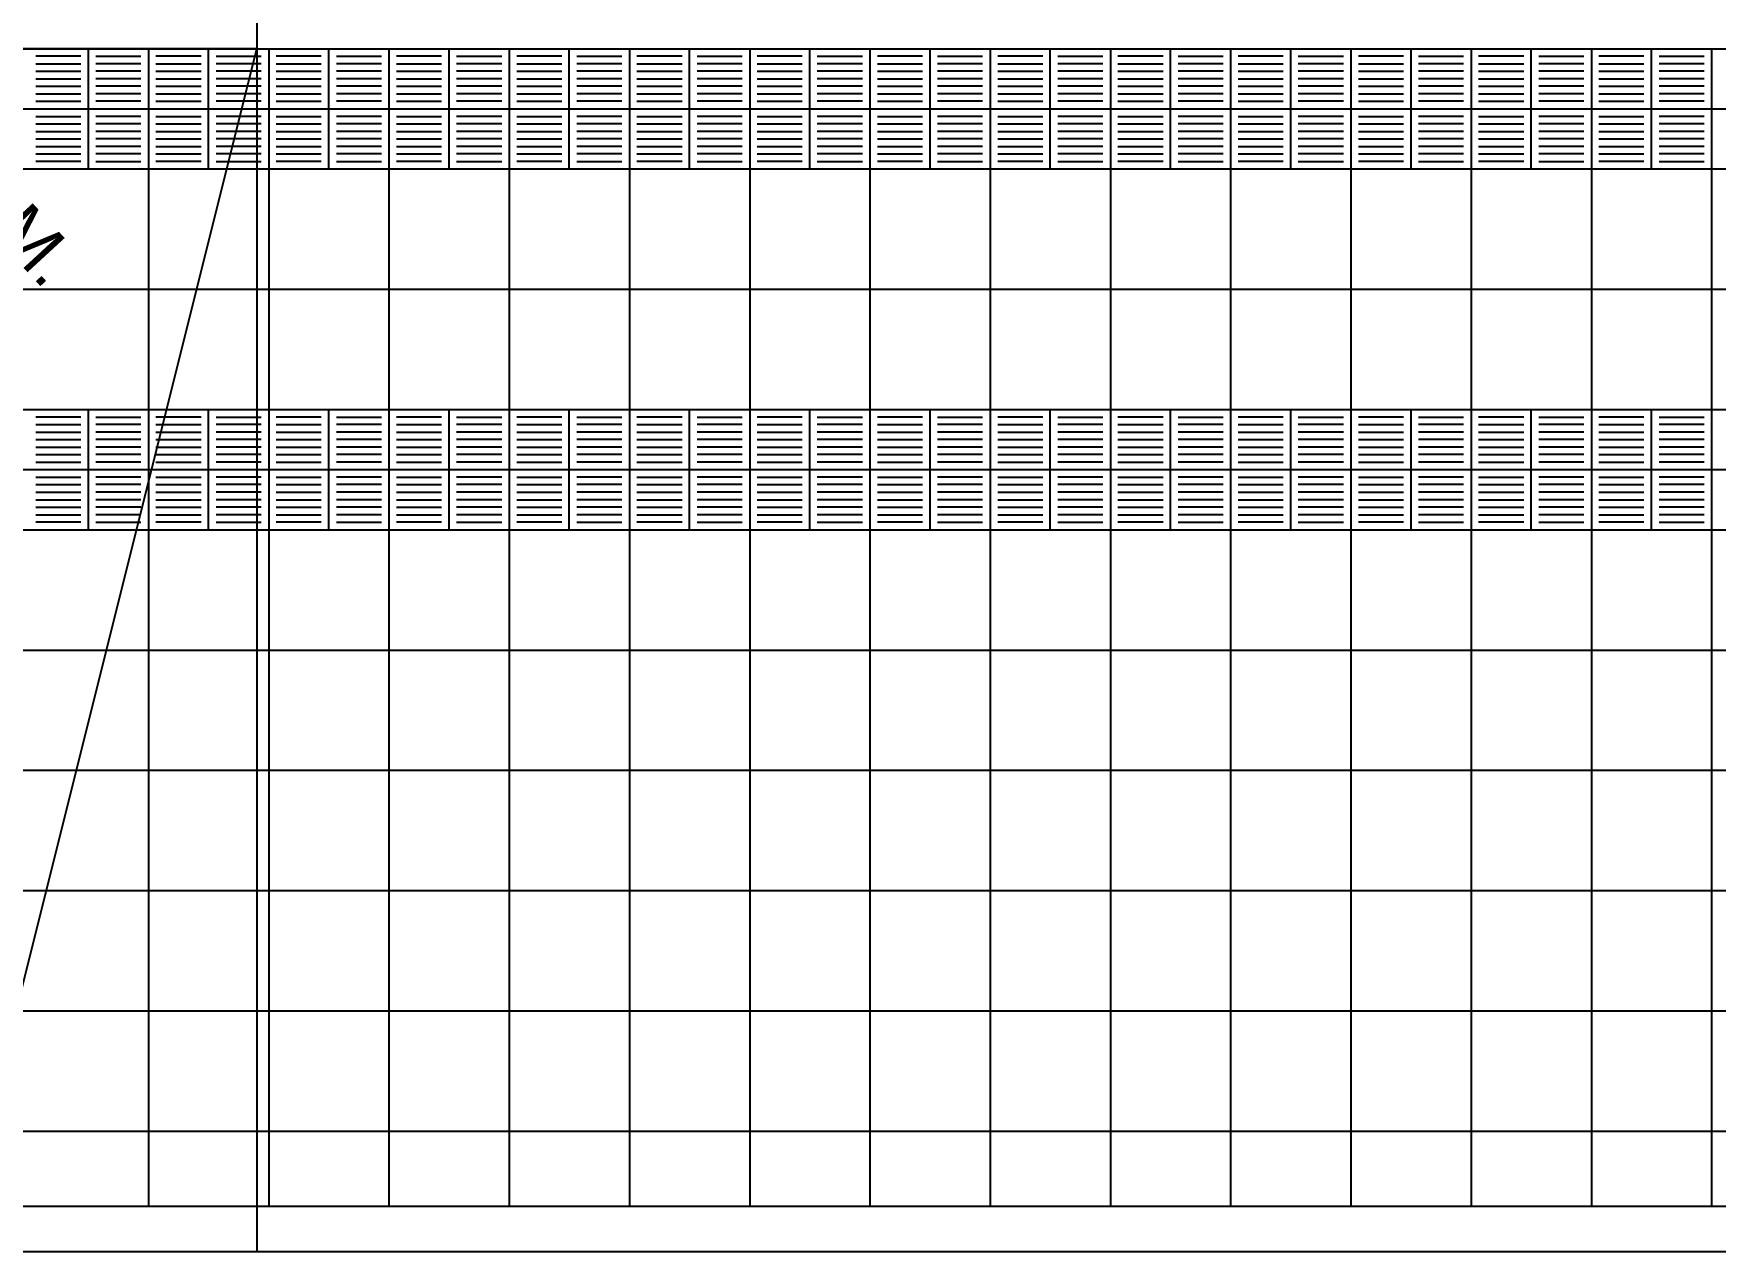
# Model space of a CAD drawing. Header units: inches. Extents: x -309 to 190, y -1585 to -1350.
# Drawn here: x -263.27 to -257.68, y -1423.41 to -1419.36 of the extents above; entities that cross this region are included whole.
import ezdxf

# ---------------------------------------------------------------- set-up
doc = ezdxf.new("R2010")
doc.units = ezdxf.units.IN
doc.header["$MEASUREMENT"] = 0
for name, pattern in [('CENTER2', [1.125, 0.75, -0.125, 0.125, -0.125]), ('DASHDOT', [25.4, 12.7, -6.35, 0, -6.35]), ('HIDDEN', [0.375, 0.25, -0.125])]:
    doc.linetypes.add(name, pattern=pattern)
for name, color, linetype in [('02', 9, 'CONTINUOUS'), ('CIEGOS', 9, 'CONTINUOUS'), ('DET', 9, 'CONTINUOUS'), ('EJES', 9, 'DASHDOT'), ('lm', 9, 'HIDDEN'), ('NO VIDENTES', 9, 'CONTINUOUS'), ('V2', 9, 'CONTINUOUS')]:
    doc.layers.add(name, color=color, linetype=linetype)
doc.styles.get("Standard").update_dxf_attribs({"font": 'arial.ttf'})

msp = doc.modelspace()

# ---------------------------------------------------------------- linework, layer by layer
at = {"layer": '02'}
for p, q in [((-263.5318, -1423.4082), (-262.5318, -1419.4082)), ((-262.5318, -1419.4082), (-262.5318, -1423.4082))]:
    msp.add_line(p, q, dxfattribs=at)
msp.add_lwpolyline([(-264.2918, -1419.2082), (-262.5318, -1419.2082), (-262.5318, -1419.4082), (-264.4918, -1419.4082)], dxfattribs=at)
at = {"layer": 'CIEGOS'}
for points in [[(-264.4918, -1419.4082), (-172.9718, -1419.4082)], [(-264.6577, -1419.8082), (-172.8062, -1419.8082)], [(-264.9895, -1420.6082), (-172.4742, -1420.6082)], [(-264.9895, -1420.6082), (-172.4742, -1420.6082)], [(-265.1553, -1421.0082), (-172.3084, -1421.0082)], [(-265.1553, -1421.0082), (-172.3084, -1421.0082)]]:
    msp.add_lwpolyline(points, dxfattribs=at)
at = {"layer": 'DET'}
for points in [[(-263.0918, -1419.8082), (-263.0918, -1419.4082)], [(-262.8918, -1419.4082), (-262.8918, -1423.2582)], [(-262.6918, -1419.8082), (-262.6918, -1419.4082)], [(-262.4918, -1419.4082), (-262.4918, -1423.2582)], [(-262.2918, -1419.8082), (-262.2918, -1419.4082)], [(-262.0918, -1419.4082), (-262.0918, -1423.2582)], [(-261.8918, -1419.8082), (-261.8918, -1419.4082)], [(-261.6918, -1419.4082), (-261.6918, -1423.2582)], [(-261.4918, -1419.8082), (-261.4918, -1419.4082)], [(-261.2918, -1419.4082), (-261.2918, -1423.2582)], [(-261.0918, -1419.8082), (-261.0918, -1419.4082)], [(-260.8918, -1419.4082), (-260.8918, -1423.2582)], [(-260.6918, -1419.8082), (-260.6918, -1419.4082)], [(-260.4918, -1419.4082), (-260.4918, -1423.2582)], [(-260.2918, -1419.8082), (-260.2918, -1419.4082)], [(-260.0918, -1419.4082), (-260.0918, -1423.2582)], [(-259.8918, -1419.8082), (-259.8918, -1419.4082)], [(-259.6918, -1419.4082), (-259.6918, -1423.2582)], [(-259.4918, -1419.8082), (-259.4918, -1419.4082)], [(-259.2918, -1419.4082), (-259.2918, -1423.2582)], [(-259.0918, -1419.8082), (-259.0918, -1419.4082)], [(-258.8918, -1419.4082), (-258.8918, -1423.2582)], [(-258.6918, -1419.8082), (-258.6918, -1419.4082)], [(-258.4918, -1419.4082), (-258.4918, -1423.2582)], [(-258.2918, -1419.8082), (-258.2918, -1419.4082)], [(-258.0918, -1419.4082), (-258.0918, -1423.2582)], [(-257.8918, -1419.8082), (-257.8918, -1419.4082)], [(-257.6918, -1419.4082), (-257.6918, -1423.2582)], [(-264.5748, -1419.6082), (-172.889, -1419.6082)], [(-264.8236, -1420.2082), (-172.6405, -1420.2082)], [(-264.8236, -1420.2082), (-172.6405, -1420.2082)], [(-263.0918, -1421.0082), (-263.0918, -1420.6082)], [(-262.6918, -1421.0082), (-262.6918, -1420.6082)], [(-262.2918, -1421.0082), (-262.2918, -1420.6082)], [(-261.8918, -1421.0082), (-261.8918, -1420.6082)], [(-261.4918, -1421.0082), (-261.4918, -1420.6082)], [(-261.0918, -1421.0082), (-261.0918, -1420.6082)], [(-260.6918, -1421.0082), (-260.6918, -1420.6082)], [(-260.2918, -1421.0082), (-260.2918, -1420.6082)], [(-259.8918, -1421.0082), (-259.8918, -1420.6082)], [(-259.4918, -1421.0082), (-259.4918, -1420.6082)], [(-259.0918, -1421.0082), (-259.0918, -1420.6082)], [(-258.6918, -1421.0082), (-258.6918, -1420.6082)], [(-258.2918, -1421.0082), (-258.2918, -1420.6082)], [(-257.8918, -1421.0082), (-257.8918, -1420.6082)], [(-265.0724, -1420.8082), (-172.3914, -1420.8082)], [(-265.0724, -1420.8082), (-172.3914, -1420.8082)], [(-265.3212, -1421.4082), (-172.1425, -1421.4082)], [(-265.3212, -1421.4082), (-172.1425, -1421.4082)], [(-265.4871, -1421.8082), (-171.9766, -1421.8082)], [(-265.4871, -1421.8082), (-171.9766, -1421.8082)], [(-265.653, -1422.2082), (-171.8107, -1422.2082)], [(-265.8188, -1422.6082), (-248.4918, -1422.6082)], [(-265.9847, -1423.0082), (-239.6918, -1423.0082)]]:
    msp.add_lwpolyline(points, dxfattribs=at)
at = {"layer": 'EJES', "ltscale": 0.6}
msp.add_line((-264.4918, -1419.4082), (-262.5318, -1419.4082), dxfattribs=at)
at = {"layer": 'lm', "linetype": 'CENTER2'}
msp.add_line((-265.8046, -1419.4082), (-171.4579, -1419.4082), dxfattribs=at)
msp.add_line((-265.8046, -1419.4082), (-171.4579, -1419.4082), dxfattribs=at)
at = {"layer": 'NO VIDENTES'}
for p, q in [((-263.1168, -1419.4332), (-263.2668, -1419.4332)), ((-263.2668, -1419.4582), (-263.1168, -1419.4582)), ((-263.0668, -1419.4332), (-262.9168, -1419.4332)), ((-262.9168, -1419.4582), (-263.0668, -1419.4582)), ((-262.7168, -1419.4332), (-262.8668, -1419.4332)), ((-262.8668, -1419.4582), (-262.7168, -1419.4582)), ((-262.6668, -1419.4332), (-262.5168, -1419.4332)), ((-262.5168, -1419.4582), (-262.6668, -1419.4582)), ((-262.3168, -1419.4332), (-262.4668, -1419.4332)), ((-262.4668, -1419.4582), (-262.3168, -1419.4582)), ((-262.2668, -1419.4332), (-262.1168, -1419.4332)), ((-262.1168, -1419.4582), (-262.2668, -1419.4582)), ((-261.9168, -1419.4332), (-262.0668, -1419.4332)), ((-262.0668, -1419.4582), (-261.9168, -1419.4582)), ((-261.8668, -1419.4332), (-261.7168, -1419.4332)), ((-261.7168, -1419.4582), (-261.8668, -1419.4582)), ((-261.5168, -1419.4332), (-261.6668, -1419.4332)), ((-261.6668, -1419.4582), (-261.5168, -1419.4582)), ((-261.4668, -1419.4332), (-261.3168, -1419.4332)), ((-261.3168, -1419.4582), (-261.4668, -1419.4582)), ((-261.1168, -1419.4332), (-261.2668, -1419.4332)), ((-261.2668, -1419.4582), (-261.1168, -1419.4582)), ((-261.0668, -1419.4332), (-260.9168, -1419.4332)), ((-260.9168, -1419.4582), (-261.0668, -1419.4582)), ((-260.7168, -1419.4332), (-260.8668, -1419.4332)), ((-260.8668, -1419.4582), (-260.7168, -1419.4582)), ((-260.6668, -1419.4332), (-260.5168, -1419.4332)), ((-260.5168, -1419.4582), (-260.6668, -1419.4582)), ((-260.3168, -1419.4332), (-260.4668, -1419.4332)), ((-260.4668, -1419.4582), (-260.3168, -1419.4582)), ((-260.2668, -1419.4332), (-260.1168, -1419.4332)), ((-260.1168, -1419.4582), (-260.2668, -1419.4582)), ((-259.9168, -1419.4332), (-260.0668, -1419.4332)), ((-260.0668, -1419.4582), (-259.9168, -1419.4582)), ((-259.8668, -1419.4332), (-259.7168, -1419.4332)), ((-259.7168, -1419.4582), (-259.8668, -1419.4582)), ((-259.5168, -1419.4332), (-259.6668, -1419.4332)), ((-259.6668, -1419.4582), (-259.5168, -1419.4582)), ((-259.4668, -1419.4332), (-259.3168, -1419.4332)), ((-259.3168, -1419.4582), (-259.4668, -1419.4582)), ((-259.1168, -1419.4332), (-259.2668, -1419.4332)), ((-259.2668, -1419.4582), (-259.1168, -1419.4582)), ((-259.0668, -1419.4332), (-258.9168, -1419.4332)), ((-258.9168, -1419.4582), (-259.0668, -1419.4582)), ((-258.7168, -1419.4332), (-258.8668, -1419.4332)), ((-258.8668, -1419.4582), (-258.7168, -1419.4582)), ((-258.6668, -1419.4332), (-258.5168, -1419.4332)), ((-258.5168, -1419.4582), (-258.6668, -1419.4582)), ((-258.3168, -1419.4332), (-258.4668, -1419.4332)), ((-258.4668, -1419.4582), (-258.3168, -1419.4582)), ((-258.2668, -1419.4332), (-258.1168, -1419.4332)), ((-258.1168, -1419.4582), (-258.2668, -1419.4582)), ((-257.9168, -1419.4332), (-258.0668, -1419.4332)), ((-258.0668, -1419.4582), (-257.9168, -1419.4582)), ((-257.8668, -1419.4332), (-257.7168, -1419.4332)), ((-257.7168, -1419.4582), (-257.8668, -1419.4582)), ((-263.2668, -1419.4832), (-263.1168, -1419.4832)), ((-263.2668, -1419.5082), (-263.1168, -1419.5082)), ((-262.9168, -1419.4832), (-263.0668, -1419.4832)), ((-262.9168, -1419.5082), (-263.0668, -1419.5082)), ((-262.8668, -1419.4832), (-262.7168, -1419.4832)), ((-262.8668, -1419.5082), (-262.7168, -1419.5082)), ((-262.5168, -1419.4832), (-262.6668, -1419.4832)), ((-262.5168, -1419.5082), (-262.6668, -1419.5082)), ((-262.4668, -1419.4832), (-262.3168, -1419.4832)), ((-262.4668, -1419.5082), (-262.3168, -1419.5082)), ((-262.1168, -1419.4832), (-262.2668, -1419.4832)), ((-262.1168, -1419.5082), (-262.2668, -1419.5082)), ((-262.0668, -1419.4832), (-261.9168, -1419.4832)), ((-262.0668, -1419.5082), (-261.9168, -1419.5082)), ((-261.7168, -1419.4832), (-261.8668, -1419.4832)), ((-261.7168, -1419.5082), (-261.8668, -1419.5082)), ((-261.6668, -1419.4832), (-261.5168, -1419.4832)), ((-261.6668, -1419.5082), (-261.5168, -1419.5082)), ((-261.3168, -1419.4832), (-261.4668, -1419.4832)), ((-261.3168, -1419.5082), (-261.4668, -1419.5082)), ((-261.2668, -1419.4832), (-261.1168, -1419.4832)), ((-261.2668, -1419.5082), (-261.1168, -1419.5082)), ((-260.9168, -1419.4832), (-261.0668, -1419.4832)), ((-260.9168, -1419.5082), (-261.0668, -1419.5082)), ((-260.8668, -1419.4832), (-260.7168, -1419.4832)), ((-260.8668, -1419.5082), (-260.7168, -1419.5082)), ((-260.5168, -1419.4832), (-260.6668, -1419.4832)), ((-260.5168, -1419.5082), (-260.6668, -1419.5082)), ((-260.4668, -1419.4832), (-260.3168, -1419.4832)), ((-260.4668, -1419.5082), (-260.3168, -1419.5082)), ((-260.1168, -1419.4832), (-260.2668, -1419.4832)), ((-260.1168, -1419.5082), (-260.2668, -1419.5082)), ((-260.0668, -1419.4832), (-259.9168, -1419.4832)), ((-260.0668, -1419.5082), (-259.9168, -1419.5082)), ((-259.7168, -1419.4832), (-259.8668, -1419.4832)), ((-259.7168, -1419.5082), (-259.8668, -1419.5082)), ((-259.6668, -1419.4832), (-259.5168, -1419.4832)), ((-259.6668, -1419.5082), (-259.5168, -1419.5082)), ((-259.3168, -1419.4832), (-259.4668, -1419.4832)), ((-259.3168, -1419.5082), (-259.4668, -1419.5082)), ((-259.2668, -1419.4832), (-259.1168, -1419.4832)), ((-259.2668, -1419.5082), (-259.1168, -1419.5082)), ((-258.9168, -1419.4832), (-259.0668, -1419.4832)), ((-258.9168, -1419.5082), (-259.0668, -1419.5082)), ((-258.8668, -1419.4832), (-258.7168, -1419.4832)), ((-258.8668, -1419.5082), (-258.7168, -1419.5082)), ((-258.5168, -1419.4832), (-258.6668, -1419.4832)), ((-258.5168, -1419.5082), (-258.6668, -1419.5082)), ((-258.4668, -1419.4832), (-258.3168, -1419.4832)), ((-258.4668, -1419.5082), (-258.3168, -1419.5082)), ((-258.1168, -1419.4832), (-258.2668, -1419.4832)), ((-258.1168, -1419.5082), (-258.2668, -1419.5082)), ((-258.0668, -1419.4832), (-257.9168, -1419.4832)), ((-258.0668, -1419.5082), (-257.9168, -1419.5082)), ((-257.7168, -1419.4832), (-257.8668, -1419.4832)), ((-257.7168, -1419.5082), (-257.8668, -1419.5082)), ((-263.2668, -1419.5332), (-263.1168, -1419.5332)), ((-263.2668, -1419.5582), (-263.1168, -1419.5582)), ((-263.2668, -1419.5832), (-263.1168, -1419.5832)), ((-262.9168, -1419.5332), (-263.0668, -1419.5332)), ((-262.9168, -1419.5582), (-263.0668, -1419.5582)), ((-262.9168, -1419.5832), (-263.0668, -1419.5832)), ((-262.8668, -1419.5332), (-262.7168, -1419.5332)), ((-262.8668, -1419.5582), (-262.7168, -1419.5582)), ((-262.8668, -1419.5832), (-262.7168, -1419.5832)), ((-262.5168, -1419.5332), (-262.6668, -1419.5332)), ((-262.5168, -1419.5582), (-262.6668, -1419.5582)), ((-262.5168, -1419.5832), (-262.6668, -1419.5832)), ((-262.4668, -1419.5332), (-262.3168, -1419.5332)), ((-262.4668, -1419.5582), (-262.3168, -1419.5582)), ((-262.4668, -1419.5832), (-262.3168, -1419.5832)), ((-262.1168, -1419.5332), (-262.2668, -1419.5332)), ((-262.1168, -1419.5582), (-262.2668, -1419.5582)), ((-262.1168, -1419.5832), (-262.2668, -1419.5832)), ((-262.0668, -1419.5332), (-261.9168, -1419.5332)), ((-262.0668, -1419.5582), (-261.9168, -1419.5582)), ((-262.0668, -1419.5832), (-261.9168, -1419.5832)), ((-261.7168, -1419.5332), (-261.8668, -1419.5332)), ((-261.7168, -1419.5582), (-261.8668, -1419.5582)), ((-261.7168, -1419.5832), (-261.8668, -1419.5832)), ((-261.6668, -1419.5332), (-261.5168, -1419.5332)), ((-261.6668, -1419.5582), (-261.5168, -1419.5582)), ((-261.6668, -1419.5832), (-261.5168, -1419.5832)), ((-261.3168, -1419.5332), (-261.4668, -1419.5332)), ((-261.3168, -1419.5582), (-261.4668, -1419.5582)), ((-261.3168, -1419.5832), (-261.4668, -1419.5832)), ((-261.2668, -1419.5332), (-261.1168, -1419.5332)), ((-261.2668, -1419.5582), (-261.1168, -1419.5582)), ((-261.2668, -1419.5832), (-261.1168, -1419.5832)), ((-260.9168, -1419.5332), (-261.0668, -1419.5332)), ((-260.9168, -1419.5582), (-261.0668, -1419.5582)), ((-260.9168, -1419.5832), (-261.0668, -1419.5832)), ((-260.8668, -1419.5332), (-260.7168, -1419.5332)), ((-260.8668, -1419.5582), (-260.7168, -1419.5582)), ((-260.8668, -1419.5832), (-260.7168, -1419.5832)), ((-260.5168, -1419.5332), (-260.6668, -1419.5332)), ((-260.5168, -1419.5582), (-260.6668, -1419.5582)), ((-260.5168, -1419.5832), (-260.6668, -1419.5832)), ((-260.4668, -1419.5332), (-260.3168, -1419.5332)), ((-260.4668, -1419.5582), (-260.3168, -1419.5582)), ((-260.4668, -1419.5832), (-260.3168, -1419.5832)), ((-260.1168, -1419.5332), (-260.2668, -1419.5332)), ((-260.1168, -1419.5582), (-260.2668, -1419.5582)), ((-260.1168, -1419.5832), (-260.2668, -1419.5832)), ((-260.0668, -1419.5332), (-259.9168, -1419.5332)), ((-260.0668, -1419.5582), (-259.9168, -1419.5582)), ((-260.0668, -1419.5832), (-259.9168, -1419.5832)), ((-259.7168, -1419.5332), (-259.8668, -1419.5332)), ((-259.7168, -1419.5582), (-259.8668, -1419.5582)), ((-259.7168, -1419.5832), (-259.8668, -1419.5832)), ((-259.6668, -1419.5332), (-259.5168, -1419.5332)), ((-259.6668, -1419.5582), (-259.5168, -1419.5582)), ((-259.6668, -1419.5832), (-259.5168, -1419.5832)), ((-259.3168, -1419.5332), (-259.4668, -1419.5332)), ((-259.3168, -1419.5582), (-259.4668, -1419.5582)), ((-259.3168, -1419.5832), (-259.4668, -1419.5832)), ((-259.2668, -1419.5332), (-259.1168, -1419.5332)), ((-259.2668, -1419.5582), (-259.1168, -1419.5582)), ((-259.2668, -1419.5832), (-259.1168, -1419.5832)), ((-258.9168, -1419.5332), (-259.0668, -1419.5332)), ((-258.9168, -1419.5582), (-259.0668, -1419.5582)), ((-258.9168, -1419.5832), (-259.0668, -1419.5832)), ((-258.8668, -1419.5332), (-258.7168, -1419.5332)), ((-258.8668, -1419.5582), (-258.7168, -1419.5582)), ((-258.8668, -1419.5832), (-258.7168, -1419.5832)), ((-258.5168, -1419.5332), (-258.6668, -1419.5332)), ((-258.5168, -1419.5582), (-258.6668, -1419.5582)), ((-258.5168, -1419.5832), (-258.6668, -1419.5832)), ((-258.4668, -1419.5332), (-258.3168, -1419.5332)), ((-258.4668, -1419.5582), (-258.3168, -1419.5582)), ((-258.4668, -1419.5832), (-258.3168, -1419.5832)), ((-258.1168, -1419.5332), (-258.2668, -1419.5332)), ((-258.1168, -1419.5582), (-258.2668, -1419.5582)), ((-258.1168, -1419.5832), (-258.2668, -1419.5832)), ((-258.0668, -1419.5332), (-257.9168, -1419.5332)), ((-258.0668, -1419.5582), (-257.9168, -1419.5582)), ((-258.0668, -1419.5832), (-257.9168, -1419.5832)), ((-257.7168, -1419.5332), (-257.8668, -1419.5332)), ((-257.7168, -1419.5582), (-257.8668, -1419.5582)), ((-257.7168, -1419.5832), (-257.8668, -1419.5832)), ((-263.2668, -1419.6332), (-263.1168, -1419.6332)), ((-262.9168, -1419.6332), (-263.0668, -1419.6332)), ((-262.8668, -1419.6332), (-262.7168, -1419.6332)), ((-262.5168, -1419.6332), (-262.6668, -1419.6332)), ((-262.4668, -1419.6332), (-262.3168, -1419.6332)), ((-262.1168, -1419.6332), (-262.2668, -1419.6332)), ((-262.0668, -1419.6332), (-261.9168, -1419.6332)), ((-261.7168, -1419.6332), (-261.8668, -1419.6332)), ((-261.6668, -1419.6332), (-261.5168, -1419.6332)), ((-261.3168, -1419.6332), (-261.4668, -1419.6332)), ((-261.2668, -1419.6332), (-261.1168, -1419.6332)), ((-260.9168, -1419.6332), (-261.0668, -1419.6332)), ((-260.8668, -1419.6332), (-260.7168, -1419.6332)), ((-260.5168, -1419.6332), (-260.6668, -1419.6332)), ((-260.4668, -1419.6332), (-260.3168, -1419.6332)), ((-260.1168, -1419.6332), (-260.2668, -1419.6332)), ((-260.0668, -1419.6332), (-259.9168, -1419.6332)), ((-259.7168, -1419.6332), (-259.8668, -1419.6332)), ((-259.6668, -1419.6332), (-259.5168, -1419.6332)), ((-259.3168, -1419.6332), (-259.4668, -1419.6332)), ((-259.2668, -1419.6332), (-259.1168, -1419.6332)), ((-258.9168, -1419.6332), (-259.0668, -1419.6332)), ((-258.8668, -1419.6332), (-258.7168, -1419.6332)), ((-258.5168, -1419.6332), (-258.6668, -1419.6332)), ((-258.4668, -1419.6332), (-258.3168, -1419.6332)), ((-258.1168, -1419.6332), (-258.2668, -1419.6332)), ((-258.0668, -1419.6332), (-257.9168, -1419.6332)), ((-257.7168, -1419.6332), (-257.8668, -1419.6332)), ((-263.2668, -1419.6582), (-263.1168, -1419.6582)), ((-263.2668, -1419.6832), (-263.1168, -1419.6832)), ((-262.9168, -1419.6582), (-263.0668, -1419.6582)), ((-262.9168, -1419.6832), (-263.0668, -1419.6832)), ((-262.8668, -1419.6582), (-262.7168, -1419.6582)), ((-262.8668, -1419.6832), (-262.7168, -1419.6832)), ((-262.5168, -1419.6582), (-262.6668, -1419.6582)), ((-262.5168, -1419.6832), (-262.6668, -1419.6832)), ((-262.4668, -1419.6582), (-262.3168, -1419.6582)), ((-262.4668, -1419.6832), (-262.3168, -1419.6832)), ((-262.1168, -1419.6582), (-262.2668, -1419.6582)), ((-262.1168, -1419.6832), (-262.2668, -1419.6832)), ((-262.0668, -1419.6582), (-261.9168, -1419.6582)), ((-262.0668, -1419.6832), (-261.9168, -1419.6832)), ((-261.7168, -1419.6582), (-261.8668, -1419.6582)), ((-261.7168, -1419.6832), (-261.8668, -1419.6832)), ((-261.6668, -1419.6582), (-261.5168, -1419.6582)), ((-261.6668, -1419.6832), (-261.5168, -1419.6832)), ((-261.3168, -1419.6582), (-261.4668, -1419.6582)), ((-261.3168, -1419.6832), (-261.4668, -1419.6832)), ((-261.2668, -1419.6582), (-261.1168, -1419.6582)), ((-261.2668, -1419.6832), (-261.1168, -1419.6832)), ((-260.9168, -1419.6582), (-261.0668, -1419.6582)), ((-260.9168, -1419.6832), (-261.0668, -1419.6832)), ((-260.8668, -1419.6582), (-260.7168, -1419.6582)), ((-260.8668, -1419.6832), (-260.7168, -1419.6832)), ((-260.5168, -1419.6582), (-260.6668, -1419.6582)), ((-260.5168, -1419.6832), (-260.6668, -1419.6832)), ((-260.4668, -1419.6582), (-260.3168, -1419.6582)), ((-260.4668, -1419.6832), (-260.3168, -1419.6832)), ((-260.1168, -1419.6582), (-260.2668, -1419.6582)), ((-260.1168, -1419.6832), (-260.2668, -1419.6832)), ((-260.0668, -1419.6582), (-259.9168, -1419.6582)), ((-260.0668, -1419.6832), (-259.9168, -1419.6832)), ((-259.7168, -1419.6582), (-259.8668, -1419.6582)), ((-259.7168, -1419.6832), (-259.8668, -1419.6832)), ((-259.6668, -1419.6582), (-259.5168, -1419.6582)), ((-259.6668, -1419.6832), (-259.5168, -1419.6832)), ((-259.3168, -1419.6582), (-259.4668, -1419.6582)), ((-259.3168, -1419.6832), (-259.4668, -1419.6832)), ((-259.2668, -1419.6582), (-259.1168, -1419.6582)), ((-259.2668, -1419.6832), (-259.1168, -1419.6832)), ((-258.9168, -1419.6582), (-259.0668, -1419.6582)), ((-258.9168, -1419.6832), (-259.0668, -1419.6832)), ((-258.8668, -1419.6582), (-258.7168, -1419.6582)), ((-258.8668, -1419.6832), (-258.7168, -1419.6832)), ((-258.5168, -1419.6582), (-258.6668, -1419.6582)), ((-258.5168, -1419.6832), (-258.6668, -1419.6832)), ((-258.4668, -1419.6582), (-258.3168, -1419.6582)), ((-258.4668, -1419.6832), (-258.3168, -1419.6832)), ((-258.1168, -1419.6582), (-258.2668, -1419.6582)), ((-258.1168, -1419.6832), (-258.2668, -1419.6832)), ((-258.0668, -1419.6582), (-257.9168, -1419.6582)), ((-258.0668, -1419.6832), (-257.9168, -1419.6832)), ((-257.7168, -1419.6582), (-257.8668, -1419.6582)), ((-257.7168, -1419.6832), (-257.8668, -1419.6832)), ((-263.2668, -1419.7082), (-263.1168, -1419.7082)), ((-263.2668, -1419.7332), (-263.1168, -1419.7332)), ((-262.9168, -1419.7082), (-263.0668, -1419.7082)), ((-262.9168, -1419.7332), (-263.0668, -1419.7332)), ((-262.8668, -1419.7082), (-262.7168, -1419.7082)), ((-262.8668, -1419.7332), (-262.7168, -1419.7332)), ((-262.5168, -1419.7082), (-262.6668, -1419.7082)), ((-262.5168, -1419.7332), (-262.6668, -1419.7332)), ((-262.4668, -1419.7082), (-262.3168, -1419.7082)), ((-262.4668, -1419.7332), (-262.3168, -1419.7332)), ((-262.1168, -1419.7082), (-262.2668, -1419.7082)), ((-262.1168, -1419.7332), (-262.2668, -1419.7332)), ((-262.0668, -1419.7082), (-261.9168, -1419.7082)), ((-262.0668, -1419.7332), (-261.9168, -1419.7332)), ((-261.7168, -1419.7082), (-261.8668, -1419.7082)), ((-261.7168, -1419.7332), (-261.8668, -1419.7332)), ((-261.6668, -1419.7082), (-261.5168, -1419.7082)), ((-261.6668, -1419.7332), (-261.5168, -1419.7332)), ((-261.3168, -1419.7082), (-261.4668, -1419.7082)), ((-261.3168, -1419.7332), (-261.4668, -1419.7332)), ((-261.2668, -1419.7082), (-261.1168, -1419.7082)), ((-261.2668, -1419.7332), (-261.1168, -1419.7332)), ((-260.9168, -1419.7082), (-261.0668, -1419.7082)), ((-260.9168, -1419.7332), (-261.0668, -1419.7332)), ((-260.8668, -1419.7082), (-260.7168, -1419.7082)), ((-260.8668, -1419.7332), (-260.7168, -1419.7332)), ((-260.5168, -1419.7082), (-260.6668, -1419.7082)), ((-260.5168, -1419.7332), (-260.6668, -1419.7332)), ((-260.4668, -1419.7082), (-260.3168, -1419.7082)), ((-260.4668, -1419.7332), (-260.3168, -1419.7332)), ((-260.1168, -1419.7082), (-260.2668, -1419.7082)), ((-260.1168, -1419.7332), (-260.2668, -1419.7332)), ((-260.0668, -1419.7082), (-259.9168, -1419.7082)), ((-260.0668, -1419.7332), (-259.9168, -1419.7332)), ((-259.7168, -1419.7082), (-259.8668, -1419.7082)), ((-259.7168, -1419.7332), (-259.8668, -1419.7332)), ((-259.6668, -1419.7082), (-259.5168, -1419.7082)), ((-259.6668, -1419.7332), (-259.5168, -1419.7332)), ((-259.3168, -1419.7082), (-259.4668, -1419.7082)), ((-259.3168, -1419.7332), (-259.4668, -1419.7332)), ((-259.2668, -1419.7082), (-259.1168, -1419.7082)), ((-259.2668, -1419.7332), (-259.1168, -1419.7332)), ((-258.9168, -1419.7082), (-259.0668, -1419.7082)), ((-258.9168, -1419.7332), (-259.0668, -1419.7332)), ((-258.8668, -1419.7082), (-258.7168, -1419.7082)), ((-258.8668, -1419.7332), (-258.7168, -1419.7332)), ((-258.5168, -1419.7082), (-258.6668, -1419.7082)), ((-258.5168, -1419.7332), (-258.6668, -1419.7332)), ((-258.4668, -1419.7082), (-258.3168, -1419.7082)), ((-258.4668, -1419.7332), (-258.3168, -1419.7332)), ((-258.1168, -1419.7082), (-258.2668, -1419.7082)), ((-258.1168, -1419.7332), (-258.2668, -1419.7332)), ((-258.0668, -1419.7082), (-257.9168, -1419.7082)), ((-258.0668, -1419.7332), (-257.9168, -1419.7332)), ((-257.7168, -1419.7082), (-257.8668, -1419.7082)), ((-257.7168, -1419.7332), (-257.8668, -1419.7332)), ((-263.2668, -1419.7582), (-263.1168, -1419.7582)), ((-263.1168, -1419.7832), (-263.2668, -1419.7832)), ((-262.9168, -1419.7582), (-263.0668, -1419.7582)), ((-263.0668, -1419.7832), (-262.9168, -1419.7832)), ((-262.8668, -1419.7582), (-262.7168, -1419.7582)), ((-262.7168, -1419.7832), (-262.8668, -1419.7832)), ((-262.5168, -1419.7582), (-262.6668, -1419.7582)), ((-262.6668, -1419.7832), (-262.5168, -1419.7832)), ((-262.4668, -1419.7582), (-262.3168, -1419.7582)), ((-262.3168, -1419.7832), (-262.4668, -1419.7832)), ((-262.1168, -1419.7582), (-262.2668, -1419.7582)), ((-262.2668, -1419.7832), (-262.1168, -1419.7832)), ((-262.0668, -1419.7582), (-261.9168, -1419.7582)), ((-261.9168, -1419.7832), (-262.0668, -1419.7832)), ((-261.7168, -1419.7582), (-261.8668, -1419.7582)), ((-261.8668, -1419.7832), (-261.7168, -1419.7832)), ((-261.6668, -1419.7582), (-261.5168, -1419.7582)), ((-261.5168, -1419.7832), (-261.6668, -1419.7832)), ((-261.3168, -1419.7582), (-261.4668, -1419.7582)), ((-261.4668, -1419.7832), (-261.3168, -1419.7832)), ((-261.2668, -1419.7582), (-261.1168, -1419.7582)), ((-261.1168, -1419.7832), (-261.2668, -1419.7832)), ((-260.9168, -1419.7582), (-261.0668, -1419.7582)), ((-261.0668, -1419.7832), (-260.9168, -1419.7832)), ((-260.8668, -1419.7582), (-260.7168, -1419.7582)), ((-260.7168, -1419.7832), (-260.8668, -1419.7832)), ((-260.5168, -1419.7582), (-260.6668, -1419.7582)), ((-260.6668, -1419.7832), (-260.5168, -1419.7832)), ((-260.4668, -1419.7582), (-260.3168, -1419.7582)), ((-260.3168, -1419.7832), (-260.4668, -1419.7832)), ((-260.1168, -1419.7582), (-260.2668, -1419.7582)), ((-260.2668, -1419.7832), (-260.1168, -1419.7832)), ((-260.0668, -1419.7582), (-259.9168, -1419.7582)), ((-259.9168, -1419.7832), (-260.0668, -1419.7832)), ((-259.7168, -1419.7582), (-259.8668, -1419.7582)), ((-259.8668, -1419.7832), (-259.7168, -1419.7832)), ((-259.6668, -1419.7582), (-259.5168, -1419.7582)), ((-259.5168, -1419.7832), (-259.6668, -1419.7832)), ((-259.3168, -1419.7582), (-259.4668, -1419.7582)), ((-259.4668, -1419.7832), (-259.3168, -1419.7832)), ((-259.2668, -1419.7582), (-259.1168, -1419.7582)), ((-259.1168, -1419.7832), (-259.2668, -1419.7832)), ((-258.9168, -1419.7582), (-259.0668, -1419.7582)), ((-259.0668, -1419.7832), (-258.9168, -1419.7832)), ((-258.8668, -1419.7582), (-258.7168, -1419.7582)), ((-258.7168, -1419.7832), (-258.8668, -1419.7832)), ((-258.5168, -1419.7582), (-258.6668, -1419.7582)), ((-258.6668, -1419.7832), (-258.5168, -1419.7832)), ((-258.4668, -1419.7582), (-258.3168, -1419.7582)), ((-258.3168, -1419.7832), (-258.4668, -1419.7832)), ((-258.1168, -1419.7582), (-258.2668, -1419.7582)), ((-258.2668, -1419.7832), (-258.1168, -1419.7832)), ((-258.0668, -1419.7582), (-257.9168, -1419.7582)), ((-257.9168, -1419.7832), (-258.0668, -1419.7832)), ((-257.7168, -1419.7582), (-257.8668, -1419.7582)), ((-257.8668, -1419.7832), (-257.7168, -1419.7832)), ((-263.1168, -1420.6332), (-263.2668, -1420.6332)), ((-263.0668, -1420.6332), (-262.9168, -1420.6332)), ((-262.7168, -1420.6332), (-262.8668, -1420.6332)), ((-262.6668, -1420.6332), (-262.5168, -1420.6332)), ((-262.3168, -1420.6332), (-262.4668, -1420.6332)), ((-262.2668, -1420.6332), (-262.1168, -1420.6332)), ((-261.9168, -1420.6332), (-262.0668, -1420.6332)), ((-261.8668, -1420.6332), (-261.7168, -1420.6332)), ((-261.5168, -1420.6332), (-261.6668, -1420.6332)), ((-261.4668, -1420.6332), (-261.3168, -1420.6332)), ((-261.1168, -1420.6332), (-261.2668, -1420.6332)), ((-261.0668, -1420.6332), (-260.9168, -1420.6332)), ((-260.7168, -1420.6332), (-260.8668, -1420.6332)), ((-260.6668, -1420.6332), (-260.5168, -1420.6332)), ((-260.3168, -1420.6332), (-260.4668, -1420.6332)), ((-260.2668, -1420.6332), (-260.1168, -1420.6332)), ((-259.9168, -1420.6332), (-260.0668, -1420.6332)), ((-259.8668, -1420.6332), (-259.7168, -1420.6332)), ((-259.5168, -1420.6332), (-259.6668, -1420.6332)), ((-259.4668, -1420.6332), (-259.3168, -1420.6332)), ((-259.1168, -1420.6332), (-259.2668, -1420.6332)), ((-259.0668, -1420.6332), (-258.9168, -1420.6332)), ((-258.7168, -1420.6332), (-258.8668, -1420.6332)), ((-258.6668, -1420.6332), (-258.5168, -1420.6332)), ((-258.3168, -1420.6332), (-258.4668, -1420.6332)), ((-258.2668, -1420.6332), (-258.1168, -1420.6332)), ((-257.9168, -1420.6332), (-258.0668, -1420.6332)), ((-257.8668, -1420.6332), (-257.7168, -1420.6332)), ((-263.2668, -1420.6582), (-263.1168, -1420.6582)), ((-263.2668, -1420.6832), (-263.1168, -1420.6832)), ((-262.9168, -1420.6582), (-263.0668, -1420.6582)), ((-262.9168, -1420.6832), (-263.0668, -1420.6832)), ((-262.8668, -1420.6582), (-262.7168, -1420.6582)), ((-262.8668, -1420.6832), (-262.7168, -1420.6832)), ((-262.5168, -1420.6582), (-262.6668, -1420.6582)), ((-262.5168, -1420.6832), (-262.6668, -1420.6832)), ((-262.4668, -1420.6582), (-262.3168, -1420.6582)), ((-262.4668, -1420.6832), (-262.3168, -1420.6832)), ((-262.1168, -1420.6582), (-262.2668, -1420.6582)), ((-262.1168, -1420.6832), (-262.2668, -1420.6832)), ((-262.0668, -1420.6582), (-261.9168, -1420.6582)), ((-262.0668, -1420.6832), (-261.9168, -1420.6832)), ((-261.7168, -1420.6582), (-261.8668, -1420.6582)), ((-261.7168, -1420.6832), (-261.8668, -1420.6832)), ((-261.6668, -1420.6582), (-261.5168, -1420.6582)), ((-261.6668, -1420.6832), (-261.5168, -1420.6832)), ((-261.3168, -1420.6582), (-261.4668, -1420.6582)), ((-261.3168, -1420.6832), (-261.4668, -1420.6832)), ((-261.2668, -1420.6582), (-261.1168, -1420.6582)), ((-261.2668, -1420.6832), (-261.1168, -1420.6832)), ((-260.9168, -1420.6582), (-261.0668, -1420.6582)), ((-260.9168, -1420.6832), (-261.0668, -1420.6832)), ((-260.8668, -1420.6582), (-260.7168, -1420.6582)), ((-260.8668, -1420.6832), (-260.7168, -1420.6832)), ((-260.5168, -1420.6582), (-260.6668, -1420.6582)), ((-260.5168, -1420.6832), (-260.6668, -1420.6832)), ((-260.4668, -1420.6582), (-260.3168, -1420.6582)), ((-260.4668, -1420.6832), (-260.3168, -1420.6832)), ((-260.1168, -1420.6582), (-260.2668, -1420.6582)), ((-260.1168, -1420.6832), (-260.2668, -1420.6832)), ((-260.0668, -1420.6582), (-259.9168, -1420.6582)), ((-260.0668, -1420.6832), (-259.9168, -1420.6832)), ((-259.7168, -1420.6582), (-259.8668, -1420.6582)), ((-259.7168, -1420.6832), (-259.8668, -1420.6832)), ((-259.6668, -1420.6582), (-259.5168, -1420.6582)), ((-259.6668, -1420.6832), (-259.5168, -1420.6832)), ((-259.3168, -1420.6582), (-259.4668, -1420.6582)), ((-259.3168, -1420.6832), (-259.4668, -1420.6832)), ((-259.2668, -1420.6582), (-259.1168, -1420.6582)), ((-259.2668, -1420.6832), (-259.1168, -1420.6832)), ((-258.9168, -1420.6582), (-259.0668, -1420.6582)), ((-258.9168, -1420.6832), (-259.0668, -1420.6832)), ((-258.8668, -1420.6582), (-258.7168, -1420.6582)), ((-258.8668, -1420.6832), (-258.7168, -1420.6832)), ((-258.5168, -1420.6582), (-258.6668, -1420.6582)), ((-258.5168, -1420.6832), (-258.6668, -1420.6832)), ((-258.4668, -1420.6582), (-258.3168, -1420.6582)), ((-258.4668, -1420.6832), (-258.3168, -1420.6832)), ((-258.1168, -1420.6582), (-258.2668, -1420.6582)), ((-258.1168, -1420.6832), (-258.2668, -1420.6832)), ((-258.0668, -1420.6582), (-257.9168, -1420.6582)), ((-258.0668, -1420.6832), (-257.9168, -1420.6832)), ((-257.7168, -1420.6582), (-257.8668, -1420.6582)), ((-257.7168, -1420.6832), (-257.8668, -1420.6832)), ((-263.2668, -1420.7082), (-263.1168, -1420.7082)), ((-263.2668, -1420.7332), (-263.1168, -1420.7332)), ((-263.2668, -1420.7582), (-263.1168, -1420.7582)), ((-262.9168, -1420.7082), (-263.0668, -1420.7082)), ((-262.9168, -1420.7332), (-263.0668, -1420.7332)), ((-262.9168, -1420.7582), (-263.0668, -1420.7582)), ((-262.8668, -1420.7082), (-262.7168, -1420.7082)), ((-262.8668, -1420.7332), (-262.7168, -1420.7332)), ((-262.8668, -1420.7582), (-262.7168, -1420.7582)), ((-262.5168, -1420.7082), (-262.6668, -1420.7082)), ((-262.5168, -1420.7332), (-262.6668, -1420.7332)), ((-262.5168, -1420.7582), (-262.6668, -1420.7582)), ((-262.4668, -1420.7082), (-262.3168, -1420.7082)), ((-262.4668, -1420.7332), (-262.3168, -1420.7332)), ((-262.4668, -1420.7582), (-262.3168, -1420.7582)), ((-262.1168, -1420.7082), (-262.2668, -1420.7082)), ((-262.1168, -1420.7332), (-262.2668, -1420.7332)), ((-262.1168, -1420.7582), (-262.2668, -1420.7582)), ((-262.0668, -1420.7082), (-261.9168, -1420.7082)), ((-262.0668, -1420.7332), (-261.9168, -1420.7332)), ((-262.0668, -1420.7582), (-261.9168, -1420.7582)), ((-261.7168, -1420.7082), (-261.8668, -1420.7082)), ((-261.7168, -1420.7332), (-261.8668, -1420.7332)), ((-261.7168, -1420.7582), (-261.8668, -1420.7582)), ((-261.6668, -1420.7082), (-261.5168, -1420.7082)), ((-261.6668, -1420.7332), (-261.5168, -1420.7332)), ((-261.6668, -1420.7582), (-261.5168, -1420.7582)), ((-261.3168, -1420.7082), (-261.4668, -1420.7082)), ((-261.3168, -1420.7332), (-261.4668, -1420.7332)), ((-261.3168, -1420.7582), (-261.4668, -1420.7582)), ((-261.2668, -1420.7082), (-261.1168, -1420.7082)), ((-261.2668, -1420.7332), (-261.1168, -1420.7332)), ((-261.2668, -1420.7582), (-261.1168, -1420.7582)), ((-260.9168, -1420.7082), (-261.0668, -1420.7082)), ((-260.9168, -1420.7332), (-261.0668, -1420.7332)), ((-260.9168, -1420.7582), (-261.0668, -1420.7582)), ((-260.8668, -1420.7082), (-260.7168, -1420.7082)), ((-260.8668, -1420.7332), (-260.7168, -1420.7332)), ((-260.8668, -1420.7582), (-260.7168, -1420.7582)), ((-260.5168, -1420.7082), (-260.6668, -1420.7082)), ((-260.5168, -1420.7332), (-260.6668, -1420.7332)), ((-260.5168, -1420.7582), (-260.6668, -1420.7582)), ((-260.4668, -1420.7082), (-260.3168, -1420.7082)), ((-260.4668, -1420.7332), (-260.3168, -1420.7332)), ((-260.4668, -1420.7582), (-260.3168, -1420.7582)), ((-260.1168, -1420.7082), (-260.2668, -1420.7082)), ((-260.1168, -1420.7332), (-260.2668, -1420.7332)), ((-260.1168, -1420.7582), (-260.2668, -1420.7582)), ((-260.0668, -1420.7082), (-259.9168, -1420.7082)), ((-260.0668, -1420.7332), (-259.9168, -1420.7332)), ((-260.0668, -1420.7582), (-259.9168, -1420.7582)), ((-259.7168, -1420.7082), (-259.8668, -1420.7082)), ((-259.7168, -1420.7332), (-259.8668, -1420.7332)), ((-259.7168, -1420.7582), (-259.8668, -1420.7582)), ((-259.6668, -1420.7082), (-259.5168, -1420.7082)), ((-259.6668, -1420.7332), (-259.5168, -1420.7332)), ((-259.6668, -1420.7582), (-259.5168, -1420.7582)), ((-259.3168, -1420.7082), (-259.4668, -1420.7082)), ((-259.3168, -1420.7332), (-259.4668, -1420.7332)), ((-259.3168, -1420.7582), (-259.4668, -1420.7582)), ((-259.2668, -1420.7082), (-259.1168, -1420.7082)), ((-259.2668, -1420.7332), (-259.1168, -1420.7332)), ((-259.2668, -1420.7582), (-259.1168, -1420.7582)), ((-258.9168, -1420.7082), (-259.0668, -1420.7082)), ((-258.9168, -1420.7332), (-259.0668, -1420.7332)), ((-258.9168, -1420.7582), (-259.0668, -1420.7582)), ((-258.8668, -1420.7082), (-258.7168, -1420.7082)), ((-258.8668, -1420.7332), (-258.7168, -1420.7332)), ((-258.8668, -1420.7582), (-258.7168, -1420.7582)), ((-258.5168, -1420.7082), (-258.6668, -1420.7082)), ((-258.5168, -1420.7332), (-258.6668, -1420.7332)), ((-258.5168, -1420.7582), (-258.6668, -1420.7582)), ((-258.4668, -1420.7082), (-258.3168, -1420.7082)), ((-258.4668, -1420.7332), (-258.3168, -1420.7332)), ((-258.4668, -1420.7582), (-258.3168, -1420.7582)), ((-258.1168, -1420.7082), (-258.2668, -1420.7082)), ((-258.1168, -1420.7332), (-258.2668, -1420.7332)), ((-258.1168, -1420.7582), (-258.2668, -1420.7582)), ((-258.0668, -1420.7082), (-257.9168, -1420.7082)), ((-258.0668, -1420.7332), (-257.9168, -1420.7332)), ((-258.0668, -1420.7582), (-257.9168, -1420.7582)), ((-257.7168, -1420.7082), (-257.8668, -1420.7082)), ((-257.7168, -1420.7332), (-257.8668, -1420.7332)), ((-257.7168, -1420.7582), (-257.8668, -1420.7582)), ((-263.2668, -1420.7832), (-263.1168, -1420.7832)), ((-262.9168, -1420.7832), (-263.0668, -1420.7832)), ((-262.8668, -1420.7832), (-262.7168, -1420.7832)), ((-262.5168, -1420.7832), (-262.6668, -1420.7832)), ((-262.4668, -1420.7832), (-262.3168, -1420.7832)), ((-262.1168, -1420.7832), (-262.2668, -1420.7832)), ((-262.0668, -1420.7832), (-261.9168, -1420.7832)), ((-261.7168, -1420.7832), (-261.8668, -1420.7832)), ((-261.6668, -1420.7832), (-261.5168, -1420.7832)), ((-261.3168, -1420.7832), (-261.4668, -1420.7832)), ((-261.2668, -1420.7832), (-261.1168, -1420.7832)), ((-260.9168, -1420.7832), (-261.0668, -1420.7832)), ((-260.8668, -1420.7832), (-260.7168, -1420.7832)), ((-260.5168, -1420.7832), (-260.6668, -1420.7832)), ((-260.4668, -1420.7832), (-260.3168, -1420.7832)), ((-260.1168, -1420.7832), (-260.2668, -1420.7832)), ((-260.0668, -1420.7832), (-259.9168, -1420.7832)), ((-259.7168, -1420.7832), (-259.8668, -1420.7832)), ((-259.6668, -1420.7832), (-259.5168, -1420.7832)), ((-259.3168, -1420.7832), (-259.4668, -1420.7832)), ((-259.2668, -1420.7832), (-259.1168, -1420.7832)), ((-258.9168, -1420.7832), (-259.0668, -1420.7832)), ((-258.8668, -1420.7832), (-258.7168, -1420.7832)), ((-258.5168, -1420.7832), (-258.6668, -1420.7832)), ((-258.4668, -1420.7832), (-258.3168, -1420.7832)), ((-258.1168, -1420.7832), (-258.2668, -1420.7832)), ((-258.0668, -1420.7832), (-257.9168, -1420.7832)), ((-257.7168, -1420.7832), (-257.8668, -1420.7832)), ((-263.2668, -1420.8332), (-263.1168, -1420.8332)), ((-263.2668, -1420.8582), (-263.1168, -1420.8582)), ((-262.9168, -1420.8332), (-263.0668, -1420.8332)), ((-262.9168, -1420.8582), (-263.0668, -1420.8582)), ((-262.8668, -1420.8332), (-262.7168, -1420.8332)), ((-262.8668, -1420.8582), (-262.7168, -1420.8582)), ((-262.5168, -1420.8332), (-262.6668, -1420.8332)), ((-262.5168, -1420.8582), (-262.6668, -1420.8582)), ((-262.4668, -1420.8332), (-262.3168, -1420.8332)), ((-262.4668, -1420.8582), (-262.3168, -1420.8582)), ((-262.1168, -1420.8332), (-262.2668, -1420.8332)), ((-262.1168, -1420.8582), (-262.2668, -1420.8582)), ((-262.0668, -1420.8332), (-261.9168, -1420.8332)), ((-262.0668, -1420.8582), (-261.9168, -1420.8582)), ((-261.7168, -1420.8332), (-261.8668, -1420.8332)), ((-261.7168, -1420.8582), (-261.8668, -1420.8582)), ((-261.6668, -1420.8332), (-261.5168, -1420.8332)), ((-261.6668, -1420.8582), (-261.5168, -1420.8582)), ((-261.3168, -1420.8332), (-261.4668, -1420.8332)), ((-261.3168, -1420.8582), (-261.4668, -1420.8582)), ((-261.2668, -1420.8332), (-261.1168, -1420.8332)), ((-261.2668, -1420.8582), (-261.1168, -1420.8582)), ((-260.9168, -1420.8332), (-261.0668, -1420.8332)), ((-260.9168, -1420.8582), (-261.0668, -1420.8582)), ((-260.8668, -1420.8332), (-260.7168, -1420.8332)), ((-260.8668, -1420.8582), (-260.7168, -1420.8582)), ((-260.5168, -1420.8332), (-260.6668, -1420.8332)), ((-260.5168, -1420.8582), (-260.6668, -1420.8582)), ((-260.4668, -1420.8332), (-260.3168, -1420.8332)), ((-260.4668, -1420.8582), (-260.3168, -1420.8582)), ((-260.1168, -1420.8332), (-260.2668, -1420.8332)), ((-260.1168, -1420.8582), (-260.2668, -1420.8582)), ((-260.0668, -1420.8332), (-259.9168, -1420.8332)), ((-260.0668, -1420.8582), (-259.9168, -1420.8582)), ((-259.7168, -1420.8332), (-259.8668, -1420.8332)), ((-259.7168, -1420.8582), (-259.8668, -1420.8582)), ((-259.6668, -1420.8332), (-259.5168, -1420.8332)), ((-259.6668, -1420.8582), (-259.5168, -1420.8582)), ((-259.3168, -1420.8332), (-259.4668, -1420.8332)), ((-259.3168, -1420.8582), (-259.4668, -1420.8582)), ((-259.2668, -1420.8332), (-259.1168, -1420.8332)), ((-259.2668, -1420.8582), (-259.1168, -1420.8582)), ((-258.9168, -1420.8332), (-259.0668, -1420.8332)), ((-258.9168, -1420.8582), (-259.0668, -1420.8582)), ((-258.8668, -1420.8332), (-258.7168, -1420.8332)), ((-258.8668, -1420.8582), (-258.7168, -1420.8582)), ((-258.5168, -1420.8332), (-258.6668, -1420.8332)), ((-258.5168, -1420.8582), (-258.6668, -1420.8582)), ((-258.4668, -1420.8332), (-258.3168, -1420.8332)), ((-258.4668, -1420.8582), (-258.3168, -1420.8582)), ((-258.1168, -1420.8332), (-258.2668, -1420.8332)), ((-258.1168, -1420.8582), (-258.2668, -1420.8582)), ((-258.0668, -1420.8332), (-257.9168, -1420.8332)), ((-258.0668, -1420.8582), (-257.9168, -1420.8582)), ((-257.7168, -1420.8332), (-257.8668, -1420.8332)), ((-257.7168, -1420.8582), (-257.8668, -1420.8582)), ((-263.2668, -1420.8832), (-263.1168, -1420.8832)), ((-263.2668, -1420.9082), (-263.1168, -1420.9082)), ((-262.9168, -1420.8832), (-263.0668, -1420.8832)), ((-262.9168, -1420.9082), (-263.0668, -1420.9082)), ((-262.8668, -1420.8832), (-262.7168, -1420.8832)), ((-262.8668, -1420.9082), (-262.7168, -1420.9082)), ((-262.5168, -1420.8832), (-262.6668, -1420.8832)), ((-262.5168, -1420.9082), (-262.6668, -1420.9082)), ((-262.4668, -1420.8832), (-262.3168, -1420.8832)), ((-262.4668, -1420.9082), (-262.3168, -1420.9082)), ((-262.1168, -1420.8832), (-262.2668, -1420.8832)), ((-262.1168, -1420.9082), (-262.2668, -1420.9082)), ((-262.0668, -1420.8832), (-261.9168, -1420.8832)), ((-262.0668, -1420.9082), (-261.9168, -1420.9082)), ((-261.7168, -1420.8832), (-261.8668, -1420.8832)), ((-261.7168, -1420.9082), (-261.8668, -1420.9082)), ((-261.6668, -1420.8832), (-261.5168, -1420.8832)), ((-261.6668, -1420.9082), (-261.5168, -1420.9082)), ((-261.3168, -1420.8832), (-261.4668, -1420.8832)), ((-261.3168, -1420.9082), (-261.4668, -1420.9082)), ((-261.2668, -1420.8832), (-261.1168, -1420.8832)), ((-261.2668, -1420.9082), (-261.1168, -1420.9082)), ((-260.9168, -1420.8832), (-261.0668, -1420.8832)), ((-260.9168, -1420.9082), (-261.0668, -1420.9082)), ((-260.8668, -1420.8832), (-260.7168, -1420.8832)), ((-260.8668, -1420.9082), (-260.7168, -1420.9082)), ((-260.5168, -1420.8832), (-260.6668, -1420.8832)), ((-260.5168, -1420.9082), (-260.6668, -1420.9082)), ((-260.4668, -1420.8832), (-260.3168, -1420.8832)), ((-260.4668, -1420.9082), (-260.3168, -1420.9082)), ((-260.1168, -1420.8832), (-260.2668, -1420.8832)), ((-260.1168, -1420.9082), (-260.2668, -1420.9082)), ((-260.0668, -1420.8832), (-259.9168, -1420.8832)), ((-260.0668, -1420.9082), (-259.9168, -1420.9082)), ((-259.7168, -1420.8832), (-259.8668, -1420.8832)), ((-259.7168, -1420.9082), (-259.8668, -1420.9082)), ((-259.6668, -1420.8832), (-259.5168, -1420.8832)), ((-259.6668, -1420.9082), (-259.5168, -1420.9082)), ((-259.3168, -1420.8832), (-259.4668, -1420.8832)), ((-259.3168, -1420.9082), (-259.4668, -1420.9082)), ((-259.2668, -1420.8832), (-259.1168, -1420.8832)), ((-259.2668, -1420.9082), (-259.1168, -1420.9082)), ((-258.9168, -1420.8832), (-259.0668, -1420.8832)), ((-258.9168, -1420.9082), (-259.0668, -1420.9082)), ((-258.8668, -1420.8832), (-258.7168, -1420.8832)), ((-258.8668, -1420.9082), (-258.7168, -1420.9082)), ((-258.5168, -1420.8832), (-258.6668, -1420.8832)), ((-258.5168, -1420.9082), (-258.6668, -1420.9082)), ((-258.4668, -1420.8832), (-258.3168, -1420.8832)), ((-258.4668, -1420.9082), (-258.3168, -1420.9082)), ((-258.1168, -1420.8832), (-258.2668, -1420.8832)), ((-258.1168, -1420.9082), (-258.2668, -1420.9082)), ((-258.0668, -1420.8832), (-257.9168, -1420.8832)), ((-258.0668, -1420.9082), (-257.9168, -1420.9082)), ((-257.7168, -1420.8832), (-257.8668, -1420.8832)), ((-257.7168, -1420.9082), (-257.8668, -1420.9082)), ((-263.2668, -1420.9332), (-263.1168, -1420.9332)), ((-263.2668, -1420.9582), (-263.1168, -1420.9582)), ((-263.1168, -1420.9832), (-263.2668, -1420.9832)), ((-262.9168, -1420.9332), (-263.0668, -1420.9332)), ((-262.9168, -1420.9582), (-263.0668, -1420.9582)), ((-263.0668, -1420.9832), (-262.9168, -1420.9832)), ((-262.8668, -1420.9332), (-262.7168, -1420.9332)), ((-262.8668, -1420.9582), (-262.7168, -1420.9582)), ((-262.7168, -1420.9832), (-262.8668, -1420.9832)), ((-262.5168, -1420.9332), (-262.6668, -1420.9332)), ((-262.5168, -1420.9582), (-262.6668, -1420.9582)), ((-262.6668, -1420.9832), (-262.5168, -1420.9832)), ((-262.4668, -1420.9332), (-262.3168, -1420.9332)), ((-262.4668, -1420.9582), (-262.3168, -1420.9582)), ((-262.3168, -1420.9832), (-262.4668, -1420.9832)), ((-262.1168, -1420.9332), (-262.2668, -1420.9332)), ((-262.1168, -1420.9582), (-262.2668, -1420.9582)), ((-262.2668, -1420.9832), (-262.1168, -1420.9832)), ((-262.0668, -1420.9332), (-261.9168, -1420.9332)), ((-262.0668, -1420.9582), (-261.9168, -1420.9582)), ((-261.9168, -1420.9832), (-262.0668, -1420.9832)), ((-261.7168, -1420.9332), (-261.8668, -1420.9332)), ((-261.7168, -1420.9582), (-261.8668, -1420.9582)), ((-261.8668, -1420.9832), (-261.7168, -1420.9832)), ((-261.6668, -1420.9332), (-261.5168, -1420.9332)), ((-261.6668, -1420.9582), (-261.5168, -1420.9582)), ((-261.5168, -1420.9832), (-261.6668, -1420.9832)), ((-261.3168, -1420.9332), (-261.4668, -1420.9332)), ((-261.3168, -1420.9582), (-261.4668, -1420.9582)), ((-261.4668, -1420.9832), (-261.3168, -1420.9832)), ((-261.2668, -1420.9332), (-261.1168, -1420.9332)), ((-261.2668, -1420.9582), (-261.1168, -1420.9582)), ((-261.1168, -1420.9832), (-261.2668, -1420.9832)), ((-260.9168, -1420.9332), (-261.0668, -1420.9332)), ((-260.9168, -1420.9582), (-261.0668, -1420.9582)), ((-261.0668, -1420.9832), (-260.9168, -1420.9832)), ((-260.8668, -1420.9332), (-260.7168, -1420.9332)), ((-260.8668, -1420.9582), (-260.7168, -1420.9582)), ((-260.7168, -1420.9832), (-260.8668, -1420.9832)), ((-260.5168, -1420.9332), (-260.6668, -1420.9332)), ((-260.5168, -1420.9582), (-260.6668, -1420.9582)), ((-260.6668, -1420.9832), (-260.5168, -1420.9832)), ((-260.4668, -1420.9332), (-260.3168, -1420.9332)), ((-260.4668, -1420.9582), (-260.3168, -1420.9582)), ((-260.3168, -1420.9832), (-260.4668, -1420.9832)), ((-260.1168, -1420.9332), (-260.2668, -1420.9332)), ((-260.1168, -1420.9582), (-260.2668, -1420.9582)), ((-260.2668, -1420.9832), (-260.1168, -1420.9832)), ((-260.0668, -1420.9332), (-259.9168, -1420.9332)), ((-260.0668, -1420.9582), (-259.9168, -1420.9582)), ((-259.9168, -1420.9832), (-260.0668, -1420.9832)), ((-259.7168, -1420.9332), (-259.8668, -1420.9332)), ((-259.7168, -1420.9582), (-259.8668, -1420.9582)), ((-259.8668, -1420.9832), (-259.7168, -1420.9832)), ((-259.6668, -1420.9332), (-259.5168, -1420.9332)), ((-259.6668, -1420.9582), (-259.5168, -1420.9582)), ((-259.5168, -1420.9832), (-259.6668, -1420.9832)), ((-259.3168, -1420.9332), (-259.4668, -1420.9332)), ((-259.3168, -1420.9582), (-259.4668, -1420.9582)), ((-259.4668, -1420.9832), (-259.3168, -1420.9832)), ((-259.2668, -1420.9332), (-259.1168, -1420.9332)), ((-259.2668, -1420.9582), (-259.1168, -1420.9582)), ((-259.1168, -1420.9832), (-259.2668, -1420.9832)), ((-258.9168, -1420.9332), (-259.0668, -1420.9332)), ((-258.9168, -1420.9582), (-259.0668, -1420.9582)), ((-259.0668, -1420.9832), (-258.9168, -1420.9832)), ((-258.8668, -1420.9332), (-258.7168, -1420.9332)), ((-258.8668, -1420.9582), (-258.7168, -1420.9582)), ((-258.7168, -1420.9832), (-258.8668, -1420.9832)), ((-258.5168, -1420.9332), (-258.6668, -1420.9332)), ((-258.5168, -1420.9582), (-258.6668, -1420.9582)), ((-258.6668, -1420.9832), (-258.5168, -1420.9832)), ((-258.4668, -1420.9332), (-258.3168, -1420.9332)), ((-258.4668, -1420.9582), (-258.3168, -1420.9582)), ((-258.3168, -1420.9832), (-258.4668, -1420.9832)), ((-258.1168, -1420.9332), (-258.2668, -1420.9332)), ((-258.1168, -1420.9582), (-258.2668, -1420.9582)), ((-258.2668, -1420.9832), (-258.1168, -1420.9832)), ((-258.0668, -1420.9332), (-257.9168, -1420.9332)), ((-258.0668, -1420.9582), (-257.9168, -1420.9582)), ((-257.9168, -1420.9832), (-258.0668, -1420.9832)), ((-257.7168, -1420.9332), (-257.8668, -1420.9332)), ((-257.7168, -1420.9582), (-257.8668, -1420.9582)), ((-257.8668, -1420.9832), (-257.7168, -1420.9832))]:
    msp.add_line(p, q, dxfattribs=at)
at = {"layer": 'V2'}
for points in [[(-272.7318, -1415.4082, 0.414214), (-264.7318, -1423.4082), (-172.7318, -1423.4082, 0.414214), (-164.7318, -1415.4082), (-164.7318, -1390.4819, 0.330583), (-171.8369, -1380.9101), (-202.5175, -1371.6307, 0.073558), (-204.8335, -1371.2882), (-264.7318, -1371.2882, 0.414214), (-272.7318, -1379.2882)], [(-272.5818, -1415.4082, 0.414214), (-264.7318, -1423.2582), (-172.7318, -1423.2582, 0.414214), (-164.8818, -1415.4082), (-164.8818, -1390.4819, 0.330583), (-171.8803, -1381.0537), (-202.5609, -1371.7743, 0.073558), (-204.8335, -1371.4382), (-264.7318, -1371.4382, 0.414214), (-272.5818, -1379.2882)]]:
    msp.add_lwpolyline(points, format="xyb", close=True, dxfattribs=at)

# ---------------------------------------------------------------- texts
at = {"layer": '02'}
msp.add_text('L.M.', height=0.168, rotation=312.6343, dxfattribs=at).set_placement((-263.546, -1419.8781))

doc.saveas('drawing.dxf')
